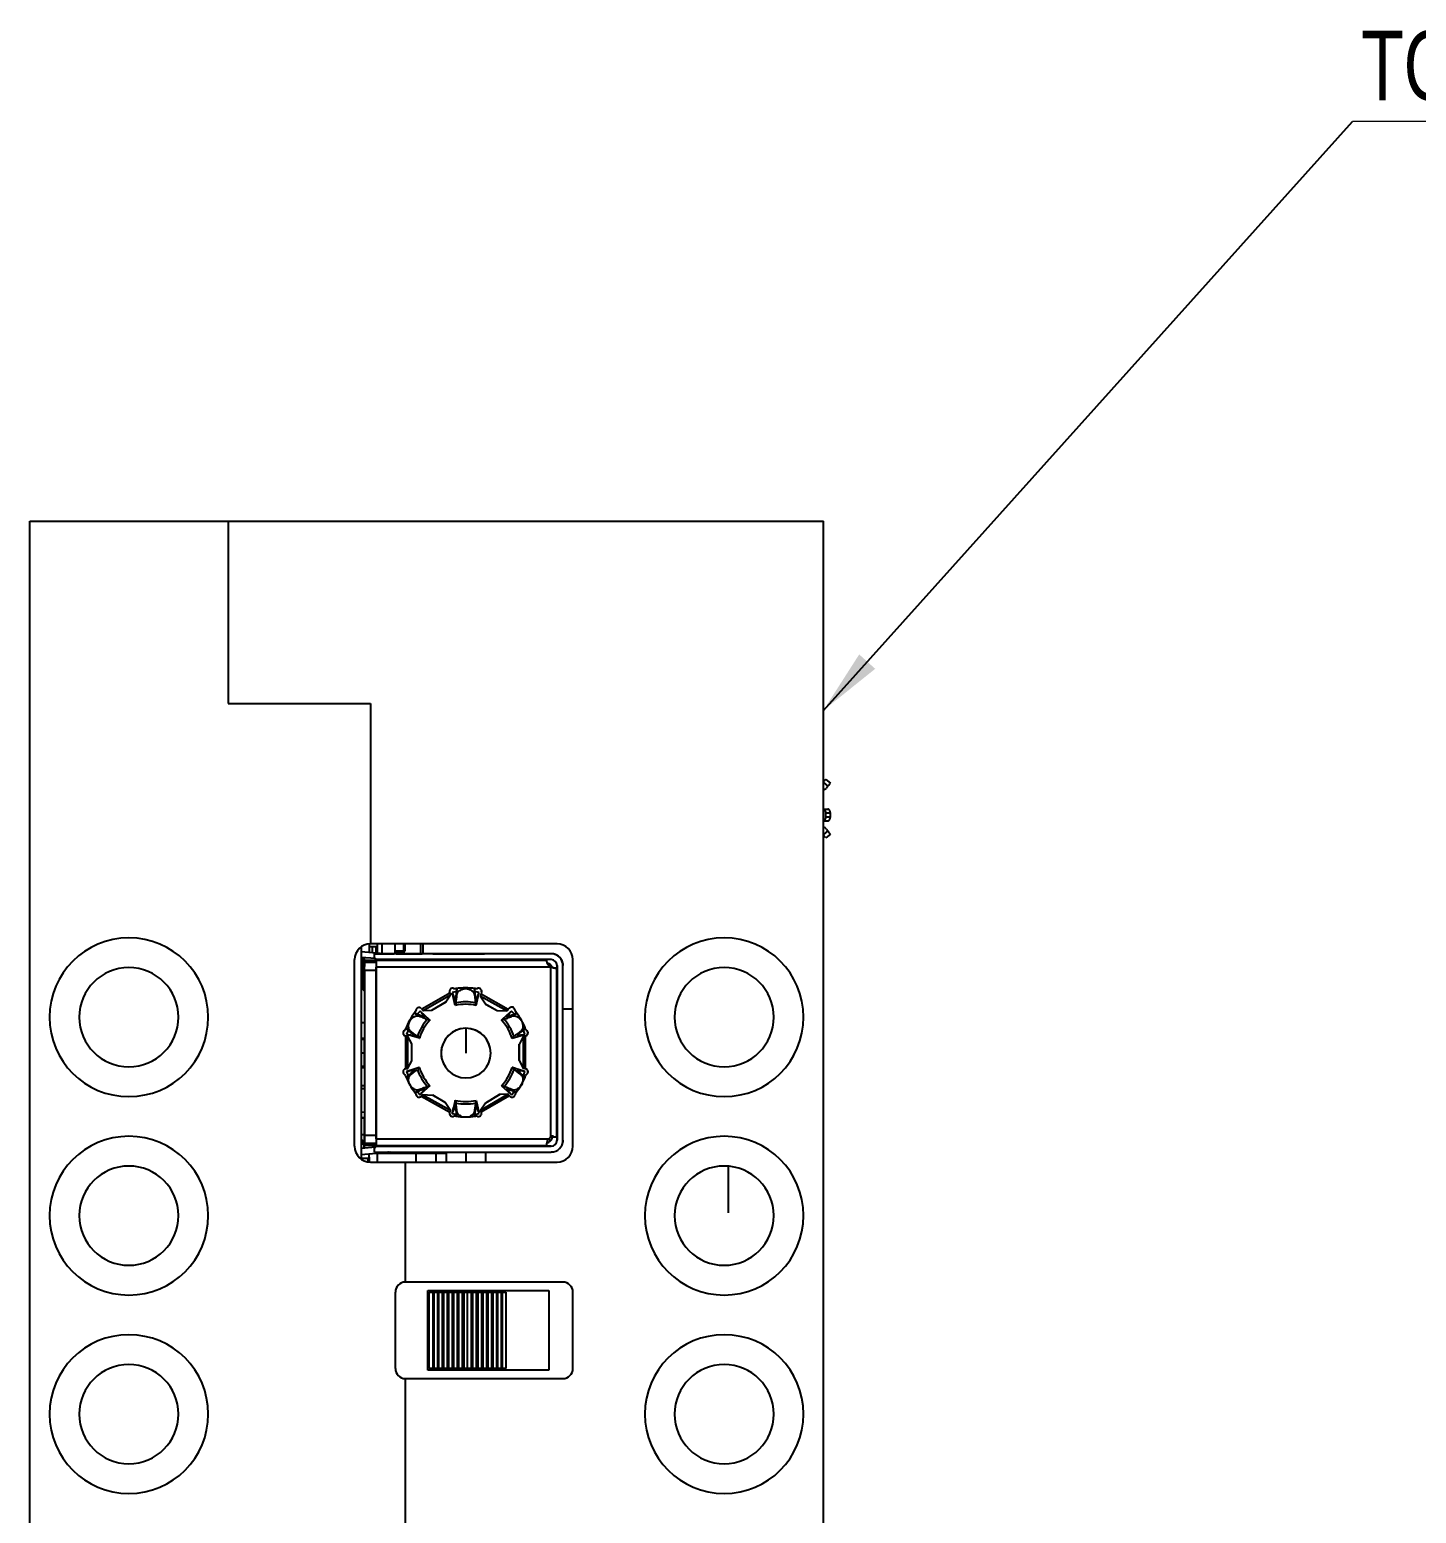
# Model space of a CAD drawing. Header units: millimetres. Extents: x 16 to 196, y 45 to 267.
# Drawn here: x 15.9 to 85.8, y 191.8 to 266.6 of the extents above; entities that cross this region are included whole.
import ezdxf

# ---------------------------------------------------------------- set-up
doc = ezdxf.new("R2010")
doc.units = ezdxf.units.MM
doc.styles.add('SLDTEXTSTYLE0', font='TXT', dxfattribs={"width": 0.75})
doc.dimstyles.new('SLDDIMSTYLE1', dxfattribs={"dimtxt": 0.18, "dimasz": 3.302, "dimexe": 0, "dimexo": 0.0625, "dimgap": 0, "dimtad": 0, "dimtih": 1, "dimtoh": 1, "dimdec": 0, "dimrnd": 1e-09, "dimzin": 0, "dimdsep": 46, "dimtxsty": 'Standard', "dimsah": 1, "dimcen": 0.09, "dimadec": 0, "dimazin": 0, "dimtfac": 3.302, "dimtdec": 0, "dimtofl": 0, "dimtmove": 0, "dimatfit": 3, "dimfxl": 1, "dimfrac": 2, "dimtolj": 1, "dimtzin": 0, "dimarcsym": 0})

# ---------------------------------------------------------------- blocks, each defined once
blk = doc.blocks.new('SW_NOTE_0')
at = {"color": 0, "linetype": 'Continuous', "lineweight": 0}
blk.add_line((8.72, 0), (0, 0), dxfattribs=at)
at = {"color": 0, "linetype": 'Continuous', "lineweight": 0, "insert": (0.44, 4.582), "char_height": 3.5, "attachment_point": 1, "style": 'SLDTEXTSTYLE0'}
blk.add_mtext('TOP', dxfattribs=at)

msp = doc.modelspace()

# ---------------------------------------------------------------- linework, layer by layer
at = {"color": 7, "linetype": 'Continuous', "lineweight": 25}
for p, q in [((15.932, 121.788), (15.932, 241.788)), ((15.932, 241.788), (25.932, 241.788)), ((25.932, 241.788), (25.932, 232.588)), ((25.932, 241.788), (55.932, 241.788)), ((55.932, 121.788), (55.932, 241.788)), ((25.932, 232.588), (33.108, 232.588)), ((33.108, 232.588), (33.108, 220.488)), ((56.048, 228.773), (56.282, 228.586)), ((56.157, 228.429), (56.084, 228.337)), ((55.932, 227.278), (56.155, 227.278)), ((55.932, 226.678), (56.155, 226.678)), ((56.051, 226.878), (56.051, 227.078)), ((56.282, 227.078), (56.051, 227.078)), ((56.051, 226.878), (56.282, 226.878)), ((56.282, 226.878), (56.282, 227.078)), ((56.282, 226.02), (56.048, 225.833)), ((56.084, 226.269), (56.157, 226.176)), ((32.642, 220.339), (32.642, 209.637)), ((32.642, 220.106), (33.981, 219.989)), ((33.352, 219.743), (32.642, 219.805)), ((33.042, 220.485), (33.042, 220.071)), ((33.052, 220.452), (33.042, 220.452)), ((33.052, 220.447), (33.042, 220.447)), ((33.052, 220.426), (33.042, 220.426)), ((33.052, 220.373), (33.042, 220.373)), ((33.052, 220.301), (33.042, 220.301)), ((33.052, 220.241), (33.042, 220.241)), ((33.052, 220.426), (33.052, 220.447)), ((33.052, 220.373), (33.052, 220.426)), ((33.052, 220.347), (33.052, 220.364)), ((33.052, 220.323), (33.052, 220.347)), ((33.216, 220.336), (33.052, 220.336)), ((33.134, 220.336), (33.052, 220.336)), ((42.508, 220.488), (33.108, 220.488)), ((33.192, 220.336), (33.134, 220.336)), ((33.392, 220.336), (33.192, 220.336)), ((33.392, 220.336), (33.216, 220.336)), ((42.207, 219.988), (33.307, 219.988)), ((33.307, 219.988), (33.307, 219.988)), ((33.307, 219.988), (33.607, 219.988)), ((33.307, 219.788), (33.307, 219.988)), ((33.307, 219.788), (33.307, 219.988)), ((33.392, 220.041), (33.392, 220.336)), ((33.442, 220.488), (33.442, 220.036)), ((33.607, 219.988), (34.007, 219.988)), ((33.692, 220.014), (33.692, 220.488)), ((36.277, 219.988), (34.007, 219.988)), ((34.007, 219.988), (34.307, 219.988)), ((34.007, 219.988), (34.307, 219.988)), ((34.307, 219.988), (34.007, 219.988)), ((34.307, 219.988), (34.307, 219.988)), ((34.342, 220.488), (34.342, 219.988)), ((34.792, 220.088), (34.342, 220.088)), ((34.407, 219.988), (34.507, 219.988)), ((34.507, 219.988), (34.407, 219.988)), ((34.507, 219.988), (35.607, 219.988)), ((34.842, 220.138), (34.792, 220.138)), ((34.792, 220.088), (34.792, 220.138)), ((34.842, 220.488), (34.842, 220.138)), ((35.607, 219.988), (35.707, 219.988)), ((35.707, 219.988), (35.607, 219.988)), ((35.742, 220.488), (35.742, 219.988)), ((35.743, 220.488), (35.743, 219.988)), ((36.257, 219.988), (36.519, 219.988)), ((36.277, 219.988), (36.257, 219.988)), ((36.519, 219.988), (36.743, 219.988)), ((36.743, 219.988), (38.557, 219.988)), ((38.557, 219.988), (37.127, 219.988)), ((42.207, 219.988), (37.127, 219.988)), ((38.557, 219.988), (38.857, 219.988)), ((38.857, 219.988), (38.557, 219.988)), ((42.207, 219.988), (42.207, 219.988)), ((42.317, 219.978), (42.307, 219.988)), ((32.308, 210.288), (32.308, 219.688)), ((32.807, 219.688), (32.642, 219.688)), ((32.642, 219.438), (32.692, 219.438)), ((32.692, 219.688), (32.692, 219.801)), ((32.807, 219.638), (32.692, 219.638)), ((32.692, 219.638), (32.692, 218.588)), ((32.692, 219.638), (32.692, 219.438)), ((32.692, 219.438), (32.692, 218.788)), ((32.742, 219.408), (32.772, 219.408)), ((32.742, 218.268), (32.742, 219.408)), ((32.772, 219.438), (32.772, 219.408)), ((32.772, 219.438), (32.807, 219.438)), ((32.772, 219.408), (32.772, 218.268)), ((32.792, 219.702), (32.792, 219.792)), ((32.807, 219.7), (32.792, 219.702)), ((32.807, 219.638), (32.807, 219.791)), ((32.807, 218.488), (32.807, 219.638)), ((32.807, 219.338), (32.807, 219.638)), ((33.397, 219.638), (32.807, 219.638)), ((32.807, 219.538), (32.807, 219.338)), ((32.807, 219.138), (32.807, 219.538)), ((33.397, 219.538), (32.807, 219.538)), ((32.807, 219.138), (32.807, 210.838)), ((33.397, 219.138), (32.807, 219.138)), ((33.407, 219.688), (33.307, 219.788)), ((33.307, 219.788), (33.307, 219.788)), ((33.397, 219.663), (41.997, 219.663)), ((33.397, 219.663), (33.397, 219.313)), ((33.397, 219.663), (33.397, 219.563)), ((33.397, 219.663), (33.597, 219.663)), ((33.397, 219.563), (33.397, 219.313)), ((42.172, 219.313), (33.397, 219.313)), ((33.397, 210.663), (33.397, 219.313)), ((33.397, 219.313), (33.397, 219.138)), ((33.397, 219.138), (33.397, 210.838)), ((42.207, 219.688), (33.407, 219.688)), ((35.026, 219.663), (33.597, 219.663)), ((33.759, 219.688), (33.734, 219.663)), ((34.307, 219.688), (34.007, 219.688)), ((34.051, 219.663), (34.028, 219.688)), ((35.397, 219.663), (34.396, 219.663)), ((34.396, 219.663), (35.026, 219.663)), ((35.026, 219.663), (34.949, 219.688)), ((35.273, 219.688), (35.305, 219.678)), ((35.305, 219.678), (35.273, 219.688)), ((41.797, 219.663), (35.397, 219.663)), ((36.277, 219.688), (36.277, 219.663)), ((36.277, 219.688), (36.277, 219.663)), ((40.064, 219.663), (36.563, 219.663)), ((36.564, 219.663), (40.064, 219.663)), ((38.576, 219.663), (38.464, 219.688)), ((38.464, 219.688), (38.576, 219.663)), ((38.682, 219.663), (38.682, 219.688)), ((38.682, 219.663), (38.682, 219.688)), ((41.997, 219.663), (41.797, 219.663)), ((41.997, 219.62), (41.997, 219.663)), ((42.18, 219.421), (42.125, 219.365)), ((42.197, 210.732), (42.197, 219.3)), ((42.377, 219.266), (42.317, 219.266)), ((42.497, 219.266), (42.377, 219.266)), ((42.397, 219.266), (42.377, 219.266)), ((42.397, 219.266), (42.497, 219.266)), ((42.497, 210.766), (42.497, 219.266)), ((42.507, 210.588), (42.507, 219.388)), ((42.507, 219.388), (42.507, 210.588)), ((42.807, 219.488), (42.797, 219.498)), ((42.807, 219.488), (42.807, 219.388)), ((42.807, 210.588), (42.807, 219.388)), ((43.308, 210.288), (43.308, 219.688)), ((32.692, 218.963), (32.642, 218.963)), ((32.642, 218.855), (32.692, 218.855)), ((32.642, 218.788), (32.692, 218.788)), ((32.742, 218.538), (32.642, 218.538)), ((32.692, 218.588), (32.692, 218.788)), ((32.742, 218.588), (32.692, 218.588)), ((32.807, 218.488), (32.807, 215.663)), ((32.742, 218.168), (32.742, 218.268)), ((32.742, 218.268), (32.772, 218.268)), ((32.742, 218.168), (32.772, 218.168)), ((32.772, 218.238), (32.772, 218.268)), ((32.807, 218.238), (32.772, 218.238)), ((32.772, 218.138), (32.772, 218.168)), ((32.807, 218.138), (32.772, 218.138)), ((35.694, 217.202), (37.107, 218.012)), ((35.756, 217.124), (37.143, 217.919)), ((36.912, 217.556), (37.143, 217.919)), ((37.107, 218.012), (37.095, 218.071)), ((37.231, 218.039), (37.245, 217.976)), ((37.377, 217.38), (37.245, 217.976)), ((37.474, 217.965), (37.463, 218.164)), ((38.351, 218.164), (38.34, 217.965)), ((38.438, 217.38), (38.57, 217.976)), ((38.57, 217.976), (38.584, 218.039)), ((38.642, 217.867), (39.987, 217.113)), ((38.642, 217.867), (38.902, 217.454)), ((38.699, 218.071), (38.677, 217.96)), ((38.677, 217.96), (40.048, 217.191)), ((35.379, 216.96), (35.545, 216.852)), ((35.651, 217.056), (35.603, 217.099)), ((35.603, 217.099), (35.829, 216.892)), ((36.101, 216.643), (35.651, 217.056)), ((35.653, 217.238), (35.694, 217.202)), ((35.756, 217.124), (36.194, 217.144)), ((36.088, 216.655), (35.829, 216.892)), ((36.194, 217.144), (36.912, 217.556)), ((36.194, 217.144), (36.196, 217.145)), ((36.196, 217.144), (36.914, 217.555)), ((36.911, 217.554), (36.905, 217.557)), ((38.902, 217.454), (39.484, 217.126)), ((38.902, 217.452), (39.486, 217.123)), ((39.482, 217.126), (39.481, 217.133)), ((39.484, 217.126), (39.987, 217.113)), ((39.714, 216.643), (40.164, 217.056)), ((39.985, 216.892), (39.727, 216.655)), ((40.211, 217.099), (39.985, 216.892)), ((40.048, 217.191), (40.123, 217.259)), ((40.211, 217.099), (40.164, 217.056)), ((40.269, 216.852), (40.483, 216.991)), ((40.37, 217.185), (40.372, 217.172)), ((42.807, 217.213), (43.308, 217.213)), ((32.642, 216.525), (32.807, 216.525)), ((35.112, 216.101), (34.885, 216.217)), ((37.917, 216.228), (37.917, 214.978)), ((40.93, 216.217), (40.702, 216.101)), ((32.642, 215.738), (32.807, 215.738)), ((32.807, 215.663), (32.642, 215.663)), ((32.807, 214.988), (32.807, 215.663)), ((34.897, 215.833), (34.851, 215.849)), ((34.897, 214.199), (34.897, 215.833)), ((34.927, 215.928), (34.988, 215.908)), ((35.571, 215.725), (34.988, 215.908)), ((34.996, 214.215), (34.996, 215.818)), ((35.19, 215.444), (34.996, 215.818)), ((35.19, 214.589), (35.19, 215.444)), ((35.192, 214.568), (35.192, 215.446)), ((40.244, 215.725), (40.826, 215.908)), ((40.591, 215.424), (40.591, 214.608)), ((40.799, 215.818), (40.593, 215.421)), ((40.593, 215.421), (40.593, 214.611)), ((40.799, 215.818), (40.799, 214.215)), ((40.826, 215.908), (40.888, 215.928)), ((40.944, 215.849), (40.897, 215.833)), ((40.897, 215.833), (40.897, 214.199)), ((32.807, 214.313), (32.807, 214.988)), ((34.996, 214.215), (35.19, 214.589)), ((40.593, 214.611), (40.799, 214.215)), ((32.642, 214.313), (32.807, 214.313)), ((32.807, 214.238), (32.642, 214.238)), ((32.807, 214.313), (32.807, 211.488)), ((34.851, 214.183), (34.897, 214.199)), ((34.927, 214.048), (35.219, 214.14)), ((34.988, 214.068), (34.927, 214.048)), ((34.935, 213.784), (35.112, 213.874)), ((35.571, 214.251), (34.988, 214.068)), ((35.554, 214.246), (35.219, 214.14)), ((40.826, 214.068), (40.244, 214.251)), ((40.595, 214.14), (40.261, 214.246)), ((40.888, 214.048), (40.595, 214.14)), ((40.702, 213.874), (40.88, 213.784)), ((40.826, 214.068), (40.888, 214.048)), ((40.897, 214.199), (40.944, 214.183)), ((32.642, 213.35), (32.807, 213.35)), ((32.642, 213.188), (32.807, 213.188)), ((35.545, 213.124), (35.379, 213.015)), ((36.101, 213.333), (35.651, 212.92)), ((39.714, 213.333), (40.164, 212.92)), ((40.436, 213.015), (40.269, 213.124)), ((35.603, 212.877), (35.651, 212.92)), ((35.657, 212.797), (35.653, 212.794)), ((37.1, 211.988), (35.657, 212.797)), ((37.136, 212.081), (35.719, 212.875)), ((36.243, 212.85), (35.719, 212.875)), ((36.875, 212.496), (36.241, 212.853)), ((36.876, 212.493), (36.243, 212.85)), ((36.245, 212.85), (36.246, 212.843)), ((36.876, 212.493), (36.874, 212.495)), ((37.136, 212.081), (36.876, 212.493)), ((37.377, 212.596), (37.245, 212)), ((37.373, 212.579), (37.297, 212.237)), ((38.438, 212.596), (38.57, 212)), ((40.043, 212.903), (38.656, 212.088)), ((38.897, 212.462), (38.656, 212.088)), ((40.106, 212.826), (38.693, 211.995)), ((39.617, 212.886), (38.895, 212.463)), ((39.62, 212.886), (38.897, 212.462)), ((38.898, 212.465), (38.904, 212.462)), ((39.62, 212.886), (39.618, 212.886)), ((40.043, 212.903), (39.62, 212.886)), ((40.142, 212.794), (40.106, 212.826)), ((40.164, 212.92), (40.211, 212.877)), ((32.807, 212.011), (32.642, 211.982)), ((32.642, 211.713), (32.792, 211.713)), ((32.807, 211.713), (32.642, 211.713)), ((32.792, 211.713), (32.792, 210.863)), ((32.807, 211.713), (32.792, 211.713)), ((37.095, 211.961), (37.1, 211.988)), ((37.231, 211.937), (37.297, 212.237)), ((37.245, 212), (37.231, 211.937)), ((37.463, 211.812), (37.474, 212.011)), ((38.34, 212.011), (38.351, 211.812)), ((38.584, 211.937), (38.57, 212)), ((38.693, 211.995), (38.699, 211.961)), ((32.792, 210.863), (32.642, 210.863)), ((32.807, 210.863), (32.792, 210.863)), ((32.807, 211.488), (32.807, 210.338)), ((32.807, 210.438), (32.807, 210.838)), ((32.807, 210.838), (33.397, 210.838)), ((33.397, 210.838), (33.397, 210.663)), ((32.807, 210.565), (32.642, 210.594)), ((32.642, 210.488), (32.657, 210.488)), ((32.657, 210.488), (32.642, 210.488)), ((32.692, 210.388), (32.642, 210.388)), ((32.792, 210.388), (32.642, 210.388)), ((33.352, 210.233), (32.642, 210.171)), ((32.657, 210.488), (32.657, 210.591)), ((32.692, 210.488), (32.657, 210.488)), ((32.672, 210.488), (32.657, 210.488)), ((32.692, 210.488), (32.672, 210.488)), ((32.692, 210.585), (32.692, 210.388)), ((32.792, 210.388), (32.692, 210.388)), ((32.792, 210.184), (32.792, 210.388)), ((32.807, 210.638), (32.807, 210.438)), ((32.807, 210.338), (32.807, 210.638)), ((32.807, 210.438), (33.397, 210.438)), ((32.807, 210.338), (32.807, 210.338)), ((32.807, 210.338), (33.397, 210.338)), ((32.807, 210.185), (32.807, 210.338)), ((33.307, 210.188), (33.407, 210.288)), ((33.307, 209.988), (33.307, 210.188)), ((33.307, 210.188), (33.307, 210.188)), ((33.307, 209.988), (33.307, 210.188)), ((33.397, 210.663), (42.099, 210.663)), ((33.397, 210.663), (33.397, 210.313)), ((33.397, 210.663), (33.397, 210.413)), ((33.397, 210.413), (33.397, 210.313)), ((41.997, 210.313), (33.397, 210.313)), ((33.407, 210.288), (42.207, 210.288)), ((33.407, 210.288), (33.407, 210.288)), ((33.607, 210.288), (33.407, 210.288)), ((34.007, 210.288), (33.607, 210.288)), ((33.734, 210.313), (33.759, 210.288)), ((34.007, 210.288), (34.307, 210.288)), ((34.307, 210.288), (34.007, 210.288)), ((34.028, 210.288), (34.051, 210.313)), ((34.949, 210.288), (34.307, 210.288)), ((35.026, 210.313), (34.396, 210.313)), ((34.507, 210.288), (34.407, 210.288)), ((34.507, 210.288), (34.949, 210.288)), ((35.607, 210.288), (34.507, 210.288)), ((35.026, 210.313), (34.949, 210.288)), ((35.305, 210.298), (35.273, 210.288)), ((35.273, 210.288), (35.607, 210.288)), ((36.277, 210.288), (35.273, 210.288)), ((35.707, 210.288), (35.607, 210.288)), ((36.257, 210.288), (36.277, 210.288)), ((36.519, 210.288), (36.257, 210.288)), ((36.277, 210.313), (36.277, 210.288)), ((36.743, 210.288), (36.519, 210.288)), ((40.064, 210.313), (36.564, 210.313)), ((38.557, 210.288), (36.743, 210.288)), ((38.576, 210.313), (38.464, 210.288)), ((38.464, 210.288), (38.557, 210.288)), ((42.207, 210.288), (38.464, 210.288)), ((38.857, 210.288), (38.557, 210.288)), ((38.557, 210.288), (38.857, 210.288)), ((38.682, 210.313), (38.682, 210.288)), ((38.682, 210.288), (38.682, 210.313)), ((41.997, 210.313), (41.997, 210.395)), ((42.18, 210.555), (42.088, 210.647)), ((42.207, 210.288), (42.207, 210.288)), ((42.377, 210.766), (42.497, 210.766)), ((42.507, 210.588), (42.507, 210.588)), ((42.797, 210.478), (42.807, 210.488)), ((42.807, 210.588), (42.807, 210.488)), ((32.642, 209.87), (33.981, 209.987)), ((32.642, 209.688), (32.972, 209.688)), ((32.972, 209.688), (32.972, 209.499)), ((33.042, 209.491), (33.042, 209.905)), ((33.052, 209.734), (33.042, 209.734)), ((33.052, 209.629), (33.042, 209.629)), ((33.052, 209.524), (33.042, 209.524)), ((33.108, 209.488), (34.861, 209.488)), ((33.307, 209.988), (42.207, 209.988)), ((33.307, 209.988), (33.307, 209.988)), ((33.442, 209.94), (33.442, 209.488)), ((33.442, 209.938), (35.417, 209.938)), ((33.867, 209.938), (33.442, 209.938)), ((34.156, 209.938), (33.867, 209.938)), ((33.942, 209.938), (33.942, 209.983)), ((34.107, 209.984), (34.084, 209.988)), ((34.084, 209.988), (34.107, 209.984)), ((34.153, 209.938), (34.107, 209.984)), ((34.107, 209.984), (34.107, 209.984)), ((34.107, 209.984), (34.153, 209.938)), ((34.156, 209.938), (36.917, 209.938)), ((34.861, 209.988), (34.861, 209.938)), ((34.861, 209.488), (34.861, 203.439)), ((34.861, 209.488), (42.508, 209.488)), ((35.417, 209.488), (35.417, 209.938)), ((35.417, 209.938), (36.417, 209.938)), ((36.417, 209.938), (36.917, 209.938)), ((36.417, 209.488), (36.417, 209.938)), ((36.917, 209.938), (36.917, 209.488)), ((37.917, 209.988), (37.917, 209.488)), ((38.917, 209.488), (38.917, 209.988)), ((42.307, 209.988), (42.207, 209.988)), ((42.307, 209.988), (42.317, 209.998)), ((51.152, 206.938), (51.152, 209.278)), ((42.808, 203.439), (34.861, 203.439)), ((34.361, 199.079), (34.361, 202.939)), ((35.992, 203.009), (42.092, 203.009)), ((35.992, 199.009), (35.992, 203.009)), ((36.072, 202.939), (36.253, 202.939)), ((36.072, 202.939), (39.932, 202.939)), ((36.072, 199.079), (36.072, 202.939)), ((36.253, 202.939), (36.299, 202.939)), ((36.253, 202.939), (36.253, 199.079)), ((36.299, 202.939), (36.483, 202.939)), ((36.299, 202.939), (36.299, 199.079)), ((36.483, 202.939), (36.535, 202.939)), ((36.483, 202.939), (36.483, 199.079)), ((36.535, 202.939), (36.721, 202.939)), ((36.535, 202.939), (36.535, 199.079)), ((36.721, 202.939), (36.779, 202.939)), ((36.721, 202.939), (36.721, 199.079)), ((36.779, 202.939), (36.967, 202.939)), ((36.779, 202.939), (36.779, 199.079)), ((36.967, 202.939), (37.031, 202.939)), ((36.967, 202.939), (36.967, 199.079)), ((37.031, 202.939), (37.219, 202.939)), ((37.031, 202.939), (37.031, 199.079)), ((37.219, 202.939), (37.288, 202.939)), ((37.219, 202.939), (37.219, 199.079)), ((37.288, 202.939), (37.476, 202.939)), ((37.288, 202.939), (37.288, 199.079)), ((37.476, 202.939), (37.55, 202.939)), ((37.476, 202.939), (37.476, 199.079)), ((37.55, 202.939), (37.735, 202.939)), ((37.55, 202.939), (37.55, 199.079)), ((37.735, 202.939), (37.813, 202.939)), ((37.735, 202.939), (37.735, 199.079)), ((37.813, 202.939), (38.002, 202.939)), ((37.813, 202.939), (37.813, 199.079)), ((38.002, 202.939), (38.191, 202.939)), ((38.002, 199.079), (38.002, 202.939)), ((38.191, 202.939), (38.269, 202.939)), ((38.191, 199.079), (38.191, 202.939)), ((38.269, 202.939), (38.455, 202.939)), ((38.269, 199.079), (38.269, 202.939)), ((38.455, 202.939), (38.529, 202.939)), ((38.455, 199.079), (38.455, 202.939)), ((38.529, 202.939), (38.716, 202.939)), ((38.529, 199.079), (38.529, 202.939)), ((38.716, 202.939), (38.785, 202.939)), ((38.716, 199.079), (38.716, 202.939)), ((38.785, 202.939), (38.973, 202.939)), ((38.785, 199.079), (38.785, 202.939)), ((38.973, 202.939), (39.037, 202.939)), ((38.973, 199.079), (38.973, 202.939)), ((39.037, 202.939), (39.225, 202.939)), ((39.037, 199.079), (39.037, 202.939)), ((39.225, 202.939), (39.283, 202.939)), ((39.225, 199.079), (39.225, 202.939)), ((39.283, 202.939), (39.47, 202.939)), ((39.283, 199.079), (39.283, 202.939)), ((39.47, 202.939), (39.522, 202.939)), ((39.47, 199.079), (39.47, 202.939)), ((39.522, 202.939), (39.706, 202.939)), ((39.522, 199.079), (39.522, 202.939)), ((39.706, 202.939), (39.752, 202.939)), ((39.706, 199.079), (39.706, 202.939)), ((39.752, 202.939), (39.932, 202.939)), ((39.752, 199.079), (39.752, 202.939)), ((39.932, 202.939), (39.932, 199.079)), ((42.092, 203.009), (42.092, 199.009)), ((43.308, 199.079), (43.308, 202.939)), ((42.092, 199.009), (35.992, 199.009)), ((36.253, 199.079), (36.072, 199.079)), ((36.299, 199.079), (36.253, 199.079)), ((36.483, 199.079), (36.299, 199.079)), ((36.535, 199.079), (36.483, 199.079)), ((36.721, 199.079), (36.535, 199.079)), ((36.779, 199.079), (36.721, 199.079)), ((36.967, 199.079), (36.779, 199.079)), ((37.031, 199.079), (36.967, 199.079)), ((37.219, 199.079), (37.031, 199.079)), ((37.288, 199.079), (37.219, 199.079)), ((37.476, 199.079), (37.288, 199.079)), ((37.55, 199.079), (37.476, 199.079)), ((37.735, 199.079), (37.55, 199.079)), ((37.813, 199.079), (37.735, 199.079)), ((38.002, 199.079), (37.813, 199.079)), ((38.191, 199.079), (38.002, 199.079)), ((38.269, 199.079), (38.191, 199.079)), ((38.455, 199.079), (38.269, 199.079)), ((38.529, 199.079), (38.455, 199.079)), ((38.716, 199.079), (38.529, 199.079)), ((38.785, 199.079), (38.716, 199.079)), ((38.973, 199.079), (38.785, 199.079)), ((39.037, 199.079), (38.973, 199.079)), ((39.225, 199.079), (39.037, 199.079)), ((39.283, 199.079), (39.225, 199.079)), ((39.47, 199.079), (39.283, 199.079)), ((39.522, 199.079), (39.47, 199.079)), ((39.706, 199.079), (39.522, 199.079)), ((39.752, 199.079), (39.706, 199.079)), ((39.932, 199.079), (39.752, 199.079)), ((34.861, 198.579), (34.861, 190.488)), ((34.861, 198.579), (42.808, 198.579))]:
    msp.add_line(p, q, dxfattribs=at)
at = {"color": 8, "linetype": 'Continuous', "lineweight": 25}
for p, q in [((55.932, 228.609), (56.157, 228.429)), ((56.157, 226.176), (55.932, 225.997)), ((33.216, 220.056), (33.216, 220.336)), ((34.342, 220.138), (34.792, 220.138)), ((34.792, 220.138), (34.792, 220.488)), ((35.642, 219.988), (35.642, 220.488)), ((32.807, 219.408), (32.772, 219.408)), ((32.792, 219.702), (32.792, 219.688)), ((32.772, 218.268), (32.807, 218.268)), ((32.772, 218.238), (32.772, 218.168)), ((32.772, 218.168), (32.807, 218.168)), ((37.463, 218.164), (37.46, 218.22)), ((38.354, 218.22), (38.351, 218.164)), ((35.332, 216.991), (35.379, 216.96)), ((32.642, 214.988), (32.807, 214.988)), ((32.657, 210.488), (32.657, 210.388)), ((32.672, 210.588), (32.672, 210.488))]:
    msp.add_line(p, q, dxfattribs=at)
at = {"color": 7, "linetype": 'Continuous', "lineweight": 25, "flags": 128}
for points in [[(55.932, 228.628), (55.947, 228.647), (55.971, 228.676), (55.992, 228.703), (56.011, 228.727), (56.027, 228.746), (56.038, 228.761), (56.045, 228.77), (56.048, 228.773)], [(56.282, 228.586), (56.28, 228.583), (56.273, 228.574), (56.261, 228.559), (56.246, 228.54), (56.227, 228.516), (56.205, 228.489), (56.182, 228.46), (56.157, 228.429)], [(56.282, 227.078), (56.28, 227.117), (56.272, 227.154), (56.261, 227.189), (56.245, 227.219), (56.225, 227.244), (56.203, 227.263), (56.179, 227.274), (56.155, 227.278)], [(56.155, 226.678), (56.179, 226.682), (56.203, 226.693), (56.225, 226.712), (56.245, 226.736), (56.261, 226.767), (56.272, 226.801), (56.28, 226.839), (56.282, 226.878)], [(56.048, 225.833), (56.045, 225.836), (56.038, 225.845), (56.027, 225.859), (56.011, 225.879), (55.992, 225.902), (55.971, 225.929), (55.947, 225.959), (55.932, 225.978)], [(56.282, 226.02), (56.28, 226.023), (56.273, 226.032), (56.261, 226.046), (56.246, 226.066), (56.227, 226.089), (56.205, 226.116), (56.182, 226.146), (56.157, 226.176)], [(42.507, 219.388), (42.501, 219.446), (42.498, 219.461)], [(37.441, 218.078), (37.398, 218.071), (37.231, 218.039)], [(38.584, 218.039), (38.416, 218.071), (38.38, 218.077)], [(38.698, 218.137), (38.702, 218.111), (38.699, 218.071)], [(35.603, 217.099), (35.492, 216.97), (35.468, 216.942)], [(40.373, 216.907), (40.323, 216.97), (40.211, 217.099)], [(40.372, 217.172), (40.375, 217.155), (40.377, 217.146)], [(34.998, 216.129), (34.982, 216.089), (34.927, 215.928)], [(36.088, 216.655), (36.091, 216.652), (36.094, 216.65), (36.096, 216.647), (36.098, 216.646), (36.099, 216.644), (36.1, 216.644), (36.101, 216.643), (36.101, 216.643)], [(39.714, 216.643), (39.714, 216.643), (39.714, 216.644), (39.715, 216.644), (39.716, 216.646), (39.718, 216.647), (39.721, 216.65), (39.723, 216.652), (39.727, 216.655)], [(40.888, 215.928), (40.832, 216.089), (40.819, 216.123)], [(34.927, 214.048), (34.982, 213.887), (34.996, 213.853)], [(35.554, 214.246), (35.558, 214.247), (35.561, 214.248), (35.564, 214.249), (35.567, 214.25), (35.569, 214.251), (35.57, 214.251), (35.571, 214.251), (35.571, 214.251)], [(40.816, 213.847), (40.832, 213.887), (40.888, 214.048)], [(35.464, 213.039), (35.492, 213.005), (35.603, 212.877)], [(37.373, 212.579), (37.374, 212.583), (37.375, 212.587), (37.376, 212.59), (37.376, 212.592), (37.376, 212.594), (37.377, 212.595), (37.377, 212.596), (37.377, 212.596)], [(40.211, 212.877), (40.323, 213.005), (40.346, 213.034)], [(37.231, 211.937), (37.398, 211.905), (37.434, 211.899)], [(38.374, 211.898), (38.416, 211.905), (38.584, 211.937)], [(33.307, 210.188), (33.314, 210.195), (33.333, 210.214), (33.365, 210.246), (33.407, 210.288)], [(34.407, 210.288), (34.409, 210.288), (34.415, 210.288), (34.424, 210.288), (34.437, 210.288), (34.452, 210.288), (34.469, 210.288), (34.488, 210.288), (34.507, 210.288)], [(35.607, 210.288), (35.627, 210.288), (35.645, 210.288), (35.663, 210.288), (35.678, 210.288), (35.69, 210.288), (35.7, 210.288), (35.705, 210.288), (35.707, 210.288)]]:
    msp.add_lwpolyline(points, dxfattribs=at)
at = {"color": 7, "linetype": 'Continuous', "lineweight": 25}
for centre, radius, start, end in [((55.857, 228.518), 0.29, 285.02633, 321.40993), ((55.872, 227.106), 0.182, 351.0478, 70.62045), ((55.872, 226.85), 0.182, 289.37754, 8.95421), ((55.857, 226.088), 0.29, 38.59007, 74.97367), ((20.932, 216.788), 4, 90, 270), ((20.932, 216.788), 4, 270, 90), ((50.932, 216.788), 4, 90, 270), ((50.932, 216.788), 4, 270, 90), ((33.108, 219.688), 0.8, 90, 180), ((34.007, 220.288), 0.3, 265, 270), ((34.007, 220.288), 0.3, 265, 270), ((34.792, 220.138), 0.05, 270, 0), ((42.207, 219.388), 0.6, 0, 89.99999), ((42.207, 219.388), 0.6, 14.03625, 89.99999), ((42.508, 219.688), 0.8, 0, 90), ((20.932, 216.788), 2.5, 90, 270), ((20.932, 216.788), 2.5, 270, 90), ((32.772, 219.408), 0.03, 90, 180), ((32.772, 219.408), 0.03, 90, 180), ((35.397, 219.963), 0.3, 252.00001, 270), ((35.397, 219.963), 0.3, 252.00001, 270), ((41.897, 219.138), 0.4, 26.03631, 71.54043), ((41.897, 219.138), 0.4, 45.00001, 71.42848), ((42.347, 219.616), 0.35, 240.04911, 244.62307), ((42.347, 219.616), 0.35, 240.0491, 244.62307), ((41.897, 219.138), 0.4, 24.96661, 45.00001), ((42.207, 219.388), 0.3, 0, 90), ((50.932, 216.788), 2.5, 90, 270), ((50.932, 216.788), 2.5, 270, 90), ((32.772, 218.268), 0.03, 180, 270), ((32.772, 218.168), 0.03, 180, 270), ((37.242, 218.101), 0.15, 68.21321, 191.53475), ((37.372, 218.426), 0.2, 248.21321, 278.75733), ((37.897, 215.016), 3.25, 81.24267, 98.75733), ((38.422, 218.426), 0.2, 261.24267, 291.78679), ((38.552, 218.101), 0.15, 348.46458, 111.78679), ((37.897, 215.016), 3.25, 141.23425, 158.73843), ((35.207, 217.176), 0.2, 321.37958, 351.78679), ((35.553, 217.126), 0.15, 48.46525, 171.78679), ((37.907, 214.988), 2.45, 77.46761, 102.5), ((37.907, 214.988), 2.572, 78.92339, 101.07269), ((40.224, 217.148), 0.15, 9.14304, 132.46458), ((40.571, 217.194), 0.2, 186.28914, 225.80436), ((37.897, 215.016), 3.25, 21.23425, 38.75733), ((34.898, 215.991), 0.15, 128.21321, 251.53475), ((34.682, 216.266), 0.2, 308.21321, 339.06447), ((37.907, 214.988), 2.572, 138.92338, 161.0727), ((37.907, 214.988), 2.45, 137.43196, 162.5), ((37.917, 214.978), 1.25, 90, 270), ((37.917, 214.978), 1.25, 90, 194.03625), ((37.917, 214.978), 1.25, 270, 90), ((37.917, 214.978), 1.25, 14.03625, 90), ((37.907, 214.988), 2.45, 17.46268, 42.5), ((37.907, 214.988), 2.572, 18.92378, 41.07309), ((41.113, 216.266), 0.2, 201.37958, 231.78679), ((40.896, 215.991), 0.15, 288.46525, 51.78679), ((34.898, 215.991), 0.15, 194.03625, 251.53475), ((40.896, 215.991), 0.15, 288.46525, 14.03625), ((34.898, 214.041), 0.15, 108.46525, 231.78679), ((34.898, 214.041), 0.15, 194.03625, 231.78679), ((34.682, 213.766), 0.2, 21.24267, 51.78679), ((34.682, 213.766), 0.2, 21.24267, 51.78679), ((37.897, 215.016), 3.25, 201.24267, 218.75733), ((37.897, 215.016), 3.25, 201.24267, 218.75733), ((37.907, 214.988), 2.572, 198.92338, 221.0727), ((37.907, 214.988), 2.45, 197.48413, 222.5), ((37.907, 214.988), 2.45, 317.43633, 342.5), ((37.907, 214.988), 2.572, 318.92503, 341.07416), ((35.972, 200.676), 14.231, 72.46103, 72.53249), ((37.897, 215.016), 3.25, 321.24267, 338.75733), ((37.897, 215.016), 3.25, 321.24267, 338.75733), ((41.113, 213.766), 0.2, 128.22492, 158.76494), ((41.113, 213.766), 0.2, 128.22492, 158.76494), ((40.896, 214.041), 0.15, 308.21254, 71.53408), ((40.896, 214.041), 0.15, 308.21254, 14.03625), ((35.207, 212.856), 0.2, 8.21321, 38.75733), ((35.207, 212.856), 0.2, 14.03625, 38.75733), ((35.553, 212.906), 0.15, 188.21321, 311.53475), ((35.553, 212.906), 0.15, 194.03625, 311.53475), ((37.907, 214.988), 2.45, 257.44553, 270), ((37.907, 214.988), 2.572, 258.92338, 281.0727), ((37.907, 214.988), 2.45, 270, 282.5), ((40.241, 212.906), 0.15, 228.46525, 351.78679), ((40.241, 212.906), 0.15, 228.46525, 351.78679), ((40.588, 212.856), 0.2, 141.24267, 171.78679), ((40.588, 212.856), 0.2, 141.24267, 171.78679), ((37.242, 211.931), 0.15, 168.46525, 291.78679), ((37.242, 211.931), 0.15, 194.03625, 291.78679), ((37.372, 211.606), 0.2, 81.40221, 111.78679), ((37.372, 211.606), 0.2, 81.40221, 111.78679), ((37.897, 215.016), 3.25, 261.23285, 278.76715), ((37.897, 215.016), 3.25, 261.23285, 278.76715), ((38.422, 211.606), 0.2, 68.21321, 98.59779), ((38.422, 211.606), 0.2, 68.21321, 98.59779), ((38.552, 211.931), 0.15, 248.21321, 11.53475), ((38.552, 211.931), 0.15, 248.21321, 11.53475), ((41.897, 210.838), 0.4, 315, 0.00001), ((20.932, 206.788), 4, 90, 270), ((20.932, 206.788), 4, 270, 90), ((33.108, 210.288), 0.8, 180, 270), ((35.397, 210.013), 0.3, 90, 107.99999), ((41.897, 210.838), 0.4, 285.89109, 315), ((42.347, 210.416), 0.35, 115.37693, 135.17235), ((42.207, 210.588), 0.6, 270, 360), ((42.207, 210.588), 0.3, 270, 360), ((42.207, 210.588), 0.3, 270, 360), ((42.508, 210.288), 0.8, 270, 0), ((50.932, 206.788), 4, 90, 270), ((50.932, 206.788), 4, 270, 90), ((34.007, 209.688), 0.3, 90, 95), ((20.932, 206.788), 2.5, 90, 270), ((20.932, 206.788), 2.5, 270, 90), ((50.932, 206.788), 2.5, 90, 270), ((50.932, 206.788), 2.5, 270, 90), ((34.861, 202.939), 0.5, 90, 180), ((42.808, 202.939), 0.5, 0, 90), ((20.932, 196.788), 4, 90, 270), ((20.932, 196.788), 4, 270, 90), ((50.932, 196.788), 4, 90, 270), ((50.932, 196.788), 4, 270, 90), ((20.932, 196.788), 2.5, 90, 270), ((20.932, 196.788), 2.5, 270, 90), ((34.861, 199.079), 0.5, 180, 270), ((42.808, 199.079), 0.5, 270, 0), ((50.932, 196.788), 2.5, 90, 270), ((50.932, 196.788), 2.5, 270, 90)]:
    msp.add_arc(centre, radius, start, end, dxfattribs=at)
for centre, major_axis, ratio, start_param, end_param in [((36.872, 217.623), (-0.0395, 0.0693), 0.123615, 3.14242, 3.336906), ((38.939, 217.519), (0.0365, 0.0672), 0.11177, 2.940708, 3.141396), ((39.521, 217.195), (0.0392, 0.0694), 0.133149, 3.142316, 3.336927), ((36.206, 212.781), (0.0393, 0.0694), 0.139818, 0.000753, 0.195236), ((38.938, 212.396), (-0.0402, 0.0689), 0.136499, 0.000762, 0.19526)]:
    msp.add_ellipse(centre, major_axis=major_axis, ratio=ratio, start_param=start_param, end_param=end_param, dxfattribs=at)
for points, knots in [([(33.052, 220.301), (33.052, 220.311), (33.052, 220.326), (33.052, 220.345), (33.052, 220.359), (33.052, 220.368), (33.052, 220.373)], [0, 0, 0, 0, 0.338359, 0.5587288, 0.7793417, 1, 1, 1, 1]), ([(33.052, 220.241), (33.052, 220.242), (33.052, 220.244), (33.052, 220.26), (33.052, 220.28), (33.052, 220.294), (33.052, 220.301)], [0, 0, 0, 0, 0.279888, 0.55921, 0.779581, 1, 1, 1, 1]), ([(42.172, 219.313), (42.134, 219.35), (42.075, 219.407), (42.026, 219.499), (42.002, 219.569), (41.999, 219.603), (41.997, 219.62)], [0, 0, 0, 0, 0.372337, 0.564668, 0.778633, 1, 1, 1, 1]), ([(42.377, 219.266), (42.346, 219.269), (42.289, 219.275), (42.226, 219.292), (42.197, 219.3)], [0, 0, 0, 0, 0.551704, 1, 1, 1, 1]), ([(37.107, 218.012), (37.112, 218), (37.123, 217.976), (37.135, 217.947), (37.142, 217.927), (37.142, 217.922), (37.143, 217.919)], [0, 0, 0, 0, 0.279668, 0.559468, 0.779754, 1, 1, 1, 1]), ([(37.245, 217.976), (37.268, 217.923), (37.309, 217.829), (37.349, 217.736), (37.367, 217.696)], [0, 0, 0, 0, 0.572355, 1, 1, 1, 1]), ([(37.399, 217.768), (37.394, 217.738), (37.384, 217.678), (37.373, 217.69), (37.367, 217.696)], [0, 0, 0, 0, 0.5000749, 1, 1, 1, 1]), ([(37.46, 218.22), (37.448, 218.133), (37.428, 217.982), (37.408, 217.831), (37.399, 217.768)], [0, 0, 0, 0, 0.581507, 1, 1, 1, 1]), ([(37.413, 217.512), (37.424, 217.592), (37.444, 217.743), (37.464, 217.894), (37.474, 217.965)], [0, 0, 0, 0, 0.525746, 1, 1, 1, 1]), ([(37.474, 217.965), (37.484, 217.997), (37.504, 218.059), (37.604, 218.145), (37.742, 218.209), (37.854, 218.224), (37.907, 218.231)], [0, 0, 0, 0, 0.252046, 0.499947, 0.760351, 1, 1, 1, 1]), ([(37.907, 218.231), (37.959, 218.224), (38.071, 218.21), (38.209, 218.146), (38.311, 218.059), (38.33, 217.997), (38.34, 217.965)], [0, 0, 0, 0, 0.2318894, 0.5000339, 0.7479416, 1, 1, 1, 1]), ([(38.34, 217.965), (38.352, 217.876), (38.373, 217.725), (38.393, 217.574), (38.401, 217.512)], [0, 0, 0, 0, 0.5937, 1, 1, 1, 1]), ([(38.415, 217.768), (38.404, 217.849), (38.384, 218.001), (38.364, 218.151), (38.354, 218.22)], [0, 0, 0, 0, 0.538274, 1, 1, 1, 1]), ([(38.448, 217.696), (38.442, 217.69), (38.43, 217.678), (38.42, 217.738), (38.415, 217.768)], [0, 0, 0, 0, 0.499946, 1, 1, 1, 1]), ([(38.448, 217.696), (38.47, 217.747), (38.511, 217.84), (38.551, 217.934), (38.57, 217.976)], [0, 0, 0, 0, 0.547574, 1, 1, 1, 1]), ([(38.677, 217.96), (38.672, 217.948), (38.661, 217.924), (38.65, 217.895), (38.643, 217.875), (38.642, 217.87), (38.642, 217.867)], [0, 0, 0, 0, 0.279532, 0.559173, 0.779395, 1, 1, 1, 1]), ([(35.098, 216.61), (35.13, 216.651), (35.199, 216.741), (35.32, 216.826), (35.423, 216.863), (35.49, 216.866), (35.525, 216.859), (35.54, 216.854), (35.544, 216.852), (35.545, 216.852), (35.545, 216.852), (35.545, 216.852), (35.545, 216.851)], [0, 0, 0, 0, 0.233081, 0.503201, 0.717493, 0.871881, 0.966101, 0.990597, 0.997186, 0.999062, 0.999653, 1, 1, 1, 1]), ([(35.753, 216.818), (35.678, 216.849), (35.537, 216.907), (35.397, 216.965), (35.332, 216.991)], [0, 0, 0, 0, 0.538275, 1, 1, 1, 1]), ([(35.545, 216.852), (35.629, 216.817), (35.769, 216.76), (35.911, 216.702), (35.968, 216.678)], [0, 0, 0, 0, 0.593699, 1, 1, 1, 1]), ([(35.832, 216.81), (35.799, 216.855), (35.738, 216.937), (35.678, 217.019), (35.651, 217.056)], [0, 0, 0, 0, 0.547574, 1, 1, 1, 1]), ([(35.694, 217.202), (35.701, 217.192), (35.717, 217.17), (35.736, 217.146), (35.749, 217.13), (35.754, 217.126), (35.756, 217.124)], [0, 0, 0, 0, 0.279573, 0.559367, 0.779687, 1, 1, 1, 1]), ([(35.832, 216.81), (35.835, 216.802), (35.839, 216.786), (35.782, 216.807), (35.753, 216.818)], [0, 0, 0, 0, 0.499936, 1, 1, 1, 1]), ([(37.413, 217.512), (37.407, 217.473), (37.396, 217.401), (37.383, 217.386), (37.377, 217.38)], [0, 0, 0, 0, 0.550148, 1, 1, 1, 1]), ([(38.438, 217.38), (38.432, 217.386), (38.418, 217.401), (38.407, 217.473), (38.401, 217.512)], [0, 0, 0, 0, 0.4498617, 1, 1, 1, 1]), ([(39.846, 216.678), (39.921, 216.708), (40.062, 216.767), (40.202, 216.824), (40.269, 216.852)], [0, 0, 0, 0, 0.525746, 1, 1, 1, 1]), ([(40.061, 216.818), (40.032, 216.807), (39.975, 216.786), (39.98, 216.802), (39.982, 216.81)], [0, 0, 0, 0, 0.500076, 1, 1, 1, 1]), ([(40.164, 217.056), (40.129, 217.009), (40.069, 216.927), (40.008, 216.845), (39.982, 216.81)], [0, 0, 0, 0, 0.572354, 1, 1, 1, 1]), ([(40.048, 217.191), (40.041, 217.18), (40.026, 217.159), (40.007, 217.134), (39.994, 217.118), (39.989, 217.114), (39.987, 217.113)], [0, 0, 0, 0, 0.279654, 0.559489, 0.779744, 1, 1, 1, 1]), ([(40.483, 216.991), (40.401, 216.958), (40.261, 216.9), (40.12, 216.842), (40.061, 216.818)], [0, 0, 0, 0, 0.581506, 1, 1, 1, 1]), ([(40.269, 216.851), (40.269, 216.852), (40.27, 216.852), (40.274, 216.854), (40.29, 216.859), (40.325, 216.866), (40.392, 216.863), (40.494, 216.826), (40.615, 216.741), (40.684, 216.651), (40.716, 216.61)], [0, 0, 0, 0, 0.000945, 0.009437, 0.03396, 0.128204, 0.282571, 0.496799, 0.766903, 1, 1, 1, 1]), ([(34.885, 216.217), (34.954, 216.163), (35.074, 216.07), (35.195, 215.977), (35.245, 215.938)], [0, 0, 0, 0, 0.581507, 1, 1, 1, 1]), ([(35.112, 216.102), (35.112, 216.102), (35.111, 216.102), (35.108, 216.105), (35.096, 216.116), (35.072, 216.142), (35.041, 216.202), (35.022, 216.308), (35.035, 216.455), (35.078, 216.56), (35.098, 216.61)], [0, 0, 0, 0, 0.000946, 0.009437, 0.033959, 0.128201, 0.282563, 0.496785, 0.760277, 1, 1, 1, 1]), ([(35.474, 215.822), (35.41, 215.871), (35.289, 215.965), (35.169, 216.057), (35.112, 216.101)], [0, 0, 0, 0, 0.525747, 1, 1, 1, 1]), ([(36.101, 216.643), (36.092, 216.641), (36.073, 216.637), (36.005, 216.663), (35.968, 216.678)], [0, 0, 0, 0, 0.449863, 1, 1, 1, 1]), ([(39.846, 216.678), (39.809, 216.663), (39.741, 216.637), (39.722, 216.641), (39.714, 216.643)], [0, 0, 0, 0, 0.550143, 1, 1, 1, 1]), ([(40.702, 216.101), (40.631, 216.046), (40.511, 215.953), (40.389, 215.86), (40.34, 215.822)], [0, 0, 0, 0, 0.5937, 1, 1, 1, 1]), ([(40.569, 215.938), (40.634, 215.988), (40.755, 216.081), (40.874, 216.174), (40.93, 216.217)], [0, 0, 0, 0, 0.5382743, 1, 1, 1, 1]), ([(40.716, 216.61), (40.736, 216.561), (40.78, 216.456), (40.793, 216.303), (40.769, 216.174), (40.724, 216.126), (40.702, 216.102)], [0, 0, 0, 0, 0.234653, 0.504184, 0.752087, 1, 1, 1, 1]), ([(34.897, 215.833), (34.91, 215.832), (34.936, 215.829), (34.967, 215.825), (34.988, 215.821), (34.993, 215.819), (34.996, 215.818)], [0, 0, 0, 0, 0.279612, 0.55943, 0.779719, 1, 1, 1, 1]), ([(34.988, 215.908), (35.046, 215.902), (35.147, 215.89), (35.249, 215.879), (35.292, 215.874)], [0, 0, 0, 0, 0.572355, 1, 1, 1, 1]), ([(35.19, 215.444), (35.191, 215.443), (35.193, 215.441), (35.188, 215.439), (35.186, 215.438)], [0, 0, 0, 0, 0.500018, 1, 1, 1, 1]), ([(35.245, 215.938), (35.269, 215.919), (35.316, 215.88), (35.3, 215.876), (35.292, 215.874)], [0, 0, 0, 0, 0.500096, 1, 1, 1, 1]), ([(35.474, 215.822), (35.505, 215.797), (35.562, 215.752), (35.568, 215.733), (35.571, 215.725)], [0, 0, 0, 0, 0.550148, 1, 1, 1, 1]), ([(40.244, 215.725), (40.247, 215.733), (40.253, 215.752), (40.309, 215.797), (40.34, 215.822)], [0, 0, 0, 0, 0.449862, 1, 1, 1, 1]), ([(40.522, 215.874), (40.514, 215.876), (40.499, 215.88), (40.546, 215.919), (40.569, 215.938)], [0, 0, 0, 0, 0.499926, 1, 1, 1, 1]), ([(40.522, 215.874), (40.578, 215.88), (40.679, 215.892), (40.78, 215.903), (40.826, 215.908)], [0, 0, 0, 0, 0.547574, 1, 1, 1, 1]), ([(40.897, 215.833), (40.884, 215.832), (40.858, 215.829), (40.827, 215.825), (40.807, 215.821), (40.801, 215.819), (40.799, 215.818)], [0, 0, 0, 0, 0.279615, 0.559422, 0.779716, 1, 1, 1, 1]), ([(40.593, 214.611), (40.592, 214.612), (40.59, 214.614), (40.595, 214.616), (40.597, 214.617)], [0, 0, 0, 0, 0.499983, 1, 1, 1, 1]), ([(35.245, 214.038), (35.18, 213.988), (35.06, 213.895), (34.94, 213.802), (34.885, 213.759)], [0, 0, 0, 0, 0.5382751, 1, 1, 1, 1]), ([(34.897, 214.199), (34.91, 214.2), (34.936, 214.203), (34.967, 214.207), (34.988, 214.211), (34.993, 214.213), (34.996, 214.215)], [0, 0, 0, 0, 0.279611, 0.559431, 0.779717, 1, 1, 1, 1]), ([(35.292, 214.102), (35.237, 214.096), (35.135, 214.084), (35.034, 214.073), (34.988, 214.068)], [0, 0, 0, 0, 0.547574, 1, 1, 1, 1]), ([(35.098, 213.366), (35.078, 213.415), (35.036, 213.517), (35.023, 213.653), (35.037, 213.753), (35.064, 213.827), (35.096, 213.858), (35.112, 213.874)], [0, 0, 0, 0, 0.234056, 0.491373, 0.660706, 0.81678, 1, 1, 1, 1]), ([(35.112, 213.874), (35.184, 213.93), (35.304, 214.022), (35.425, 214.116), (35.474, 214.154)], [0, 0, 0, 0, 0.5936987, 1, 1, 1, 1]), ([(35.292, 214.102), (35.3, 214.1), (35.316, 214.096), (35.269, 214.057), (35.245, 214.038)], [0, 0, 0, 0, 0.499925, 1, 1, 1, 1]), ([(35.571, 214.251), (35.568, 214.243), (35.562, 214.224), (35.505, 214.179), (35.474, 214.154)], [0, 0, 0, 0, 0.449862, 1, 1, 1, 1]), ([(40.244, 214.251), (40.247, 214.242), (40.254, 214.223), (40.311, 214.177), (40.34, 214.154)], [0, 0, 0, 0, 0.4979582, 1, 1, 1, 1]), ([(40.34, 214.154), (40.404, 214.105), (40.525, 214.011), (40.645, 213.918), (40.702, 213.874)], [0, 0, 0, 0, 0.525749, 1, 1, 1, 1]), ([(40.569, 214.038), (40.546, 214.057), (40.499, 214.096), (40.514, 214.1), (40.522, 214.102)], [0, 0, 0, 0, 0.500076, 1, 1, 1, 1]), ([(40.826, 214.068), (40.768, 214.074), (40.667, 214.086), (40.566, 214.097), (40.522, 214.102)], [0, 0, 0, 0, 0.572355, 1, 1, 1, 1]), ([(40.93, 213.759), (40.86, 213.813), (40.74, 213.906), (40.619, 213.999), (40.569, 214.038)], [0, 0, 0, 0, 0.581507, 1, 1, 1, 1]), ([(40.702, 213.874), (40.702, 213.874), (40.703, 213.873), (40.706, 213.871), (40.719, 213.86), (40.743, 213.833), (40.773, 213.774), (40.792, 213.666), (40.779, 213.52), (40.736, 213.415), (40.716, 213.366)], [0, 0, 0, 0, 0.000944, 0.009436, 0.03396, 0.128202, 0.282571, 0.496796, 0.765541, 1, 1, 1, 1]), ([(40.897, 214.199), (40.884, 214.2), (40.858, 214.203), (40.827, 214.207), (40.807, 214.211), (40.801, 214.213), (40.799, 214.215)], [0, 0, 0, 0, 0.279612, 0.559419, 0.779716, 1, 1, 1, 1]), ([(35.545, 213.124), (35.545, 213.124), (35.544, 213.124), (35.54, 213.122), (35.525, 213.117), (35.49, 213.109), (35.423, 213.113), (35.32, 213.15), (35.199, 213.235), (35.13, 213.325), (35.098, 213.366)], [0, 0, 0, 0, 0.000945, 0.009437, 0.03396, 0.128204, 0.282571, 0.496798, 0.766902, 1, 1, 1, 1]), ([(35.332, 212.985), (35.413, 213.018), (35.553, 213.076), (35.694, 213.134), (35.753, 213.158)], [0, 0, 0, 0, 0.581507, 1, 1, 1, 1]), ([(35.968, 213.298), (35.894, 213.267), (35.752, 213.209), (35.612, 213.152), (35.545, 213.124)], [0, 0, 0, 0, 0.525749, 1, 1, 1, 1]), ([(35.651, 212.92), (35.685, 212.967), (35.746, 213.049), (35.806, 213.131), (35.832, 213.166)], [0, 0, 0, 0, 0.572355, 1, 1, 1, 1]), ([(35.753, 213.158), (35.782, 213.168), (35.839, 213.19), (35.835, 213.174), (35.832, 213.166)], [0, 0, 0, 0, 0.500075, 1, 1, 1, 1]), ([(35.968, 213.298), (36.005, 213.312), (36.073, 213.339), (36.092, 213.335), (36.101, 213.333)], [0, 0, 0, 0, 0.550145, 1, 1, 1, 1]), ([(39.846, 213.298), (39.812, 213.311), (39.743, 213.338), (39.723, 213.334), (39.714, 213.333)], [0, 0, 0, 0, 0.502048, 1, 1, 1, 1]), ([(40.269, 213.124), (40.186, 213.158), (40.045, 213.216), (39.904, 213.274), (39.846, 213.298)], [0, 0, 0, 0, 0.593701, 1, 1, 1, 1]), ([(39.982, 213.166), (39.98, 213.174), (39.975, 213.19), (40.032, 213.168), (40.061, 213.158)], [0, 0, 0, 0, 0.4999247, 1, 1, 1, 1]), ([(39.982, 213.166), (40.015, 213.121), (40.076, 213.039), (40.136, 212.957), (40.164, 212.92)], [0, 0, 0, 0, 0.547574, 1, 1, 1, 1]), ([(40.061, 213.158), (40.137, 213.127), (40.278, 213.069), (40.418, 213.011), (40.483, 212.985)], [0, 0, 0, 0, 0.538274, 1, 1, 1, 1]), ([(40.716, 213.366), (40.684, 213.325), (40.615, 213.235), (40.494, 213.15), (40.392, 213.113), (40.325, 213.11), (40.29, 213.117), (40.274, 213.122), (40.271, 213.124), (40.27, 213.124), (40.269, 213.124), (40.269, 213.124), (40.269, 213.124)], [0, 0, 0, 0, 0.233086, 0.503203, 0.717493, 0.871882, 0.966101, 0.990599, 0.997188, 0.999068, 0.999651, 1, 1, 1, 1]), ([(35.657, 212.797), (35.664, 212.808), (35.68, 212.829), (35.698, 212.854), (35.712, 212.87), (35.717, 212.874), (35.719, 212.875)], [0, 0, 0, 0, 0.279478, 0.559207, 0.7796, 1, 1, 1, 1]), ([(37.377, 212.596), (37.383, 212.589), (37.396, 212.575), (37.407, 212.503), (37.413, 212.464)], [0, 0, 0, 0, 0.449863, 1, 1, 1, 1]), ([(37.474, 212.011), (37.462, 212.1), (37.442, 212.25), (37.421, 212.402), (37.413, 212.464)], [0, 0, 0, 0, 0.5937026, 1, 1, 1, 1]), ([(38.401, 212.464), (38.391, 212.384), (38.37, 212.232), (38.35, 212.082), (38.34, 212.011)], [0, 0, 0, 0, 0.525748, 1, 1, 1, 1]), ([(38.401, 212.464), (38.407, 212.503), (38.418, 212.575), (38.432, 212.589), (38.438, 212.596)], [0, 0, 0, 0, 0.550145, 1, 1, 1, 1]), ([(40.106, 212.826), (40.098, 212.837), (40.082, 212.858), (40.063, 212.882), (40.05, 212.898), (40.045, 212.902), (40.043, 212.903)], [0, 0, 0, 0, 0.279716, 0.559565, 0.779789, 1, 1, 1, 1]), ([(37.1, 211.988), (37.106, 212), (37.116, 212.024), (37.128, 212.053), (37.135, 212.072), (37.135, 212.078), (37.136, 212.081)], [0, 0, 0, 0, 0.2795226, 0.559154, 0.7793728, 1, 1, 1, 1]), ([(37.367, 212.28), (37.345, 212.229), (37.304, 212.135), (37.263, 212.042), (37.245, 212)], [0, 0, 0, 0, 0.547573, 1, 1, 1, 1]), ([(37.367, 212.28), (37.373, 212.286), (37.384, 212.298), (37.394, 212.238), (37.399, 212.208)], [0, 0, 0, 0, 0.499925, 1, 1, 1, 1]), ([(37.399, 212.208), (37.41, 212.126), (37.43, 211.975), (37.451, 211.825), (37.46, 211.756)], [0, 0, 0, 0, 0.538274, 1, 1, 1, 1]), ([(37.681, 211.804), (37.656, 211.814), (37.584, 211.842), (37.505, 211.918), (37.485, 211.98), (37.474, 212.011)], [0, 0, 0, 0, 0.207395, 0.600414, 1, 1, 1, 1]), ([(38.34, 212.011), (38.33, 211.98), (38.31, 211.918), (38.231, 211.843), (38.159, 211.814), (38.135, 211.804)], [0, 0, 0, 0, 0.4004347, 0.7942759, 1, 1, 1, 1]), ([(38.354, 211.756), (38.366, 211.843), (38.386, 211.993), (38.407, 212.144), (38.415, 212.208)], [0, 0, 0, 0, 0.581507, 1, 1, 1, 1]), ([(38.415, 212.208), (38.42, 212.238), (38.43, 212.298), (38.442, 212.286), (38.448, 212.28)], [0, 0, 0, 0, 0.500076, 1, 1, 1, 1]), ([(38.57, 212), (38.546, 212.053), (38.506, 212.147), (38.465, 212.24), (38.448, 212.28)], [0, 0, 0, 0, 0.572355, 1, 1, 1, 1]), ([(38.693, 211.995), (38.687, 212.007), (38.677, 212.031), (38.665, 212.059), (38.657, 212.079), (38.657, 212.085), (38.656, 212.088)], [0, 0, 0, 0, 0.279513, 0.559261, 0.779609, 1, 1, 1, 1]), ([(41.997, 210.395), (42, 210.416), (42.005, 210.452), (42.019, 210.52), (42.049, 210.591), (42.081, 210.638), (42.099, 210.663)], [0, 0, 0, 0, 0.271064, 0.476913, 0.719895, 1, 1, 1, 1]), ([(42.197, 210.732), (42.232, 210.742), (42.296, 210.759), (42.352, 210.764), (42.377, 210.766)], [0, 0, 0, 0, 0.544235, 1, 1, 1, 1]), ([(33.052, 209.629), (33.052, 209.653), (33.052, 209.683), (33.052, 209.713), (33.052, 209.725), (33.052, 209.733), (33.052, 209.734), (33.052, 209.734)], [0, 0, 0, 0, 0.498707, 0.624179, 0.749464, 0.874747, 1, 1, 1, 1]), ([(33.052, 209.524), (33.052, 209.524), (33.052, 209.525), (33.052, 209.536), (33.052, 209.569), (33.052, 209.605), (33.052, 209.629)], [0, 0, 0, 0, 0.125551, 0.251088, 0.500246, 1, 1, 1, 1])]:
    msp.add_open_spline(points, degree=3, knots=knots, dxfattribs=at)

# ---------------------------------------------------------------- block references
at = {"color": 7, "linetype": 'Continuous', "lineweight": 0}
msp.add_blockref('SW_NOTE_0', (82.596, 261.917), dxfattribs=at)

# ---------------------------------------------------------------- leaders
msp.add_leader([(55.932, 232.251), (82.596, 261.917)], dimstyle='SLDDIMSTYLE1', dxfattribs=at)

doc.saveas('drawing.dxf')
